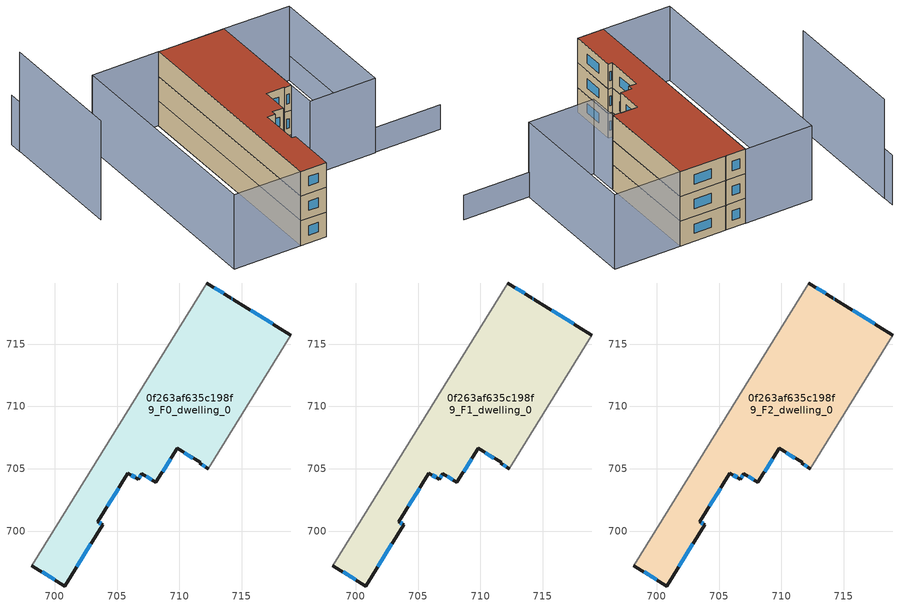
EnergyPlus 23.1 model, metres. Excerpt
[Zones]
0f263af635c198f9_F0_dwelling_0
 floor ground (EU_floor_Construction): 718.93,715.73 712.3,705.01 711.63,705.43 711.67,705.5 709.83,706.65 708.13,703.91 707,704.61 706.7,704.14 705.88,704.65 703.46,700.76 703.86,700.51 700.8,695.59 698.17,697.22 712.2,719.91 714.16,718.69 714.29,718.61 z0
 wall outside (EU_wall_Construction): 698.17,697.22 700.8,695.59 703.86,700.51 703.46,700.76 705.88,704.65 706.7,704.14 707,704.61 708.13,703.91 709.83,706.65 711.67,705.5 711.63,705.43 712.3,705.01 / 718.93,715.73 714.29,718.61 714.16,718.69 712.2,719.91 z0:3
 wall adiabatic (EU_wall_Construction): 712.2,719.91 698.17,697.22 / 712.3,705.01 718.93,715.73 z0:3
 window (EU_Window_Construction): 706.8,704.29 706.91,704.47 / 706.14,704.49 706.45,704.3 / 704.21,701.97 705.12,703.44 / 703.74,700.59 703.58,700.68 / 701.75,697.12 702.91,698.98 / 698.99,696.71 699.98,696.1 / 713.55,719.07 712.81,719.53 / 714.25,718.63 714.2,718.66 / 717.48,716.62 715.73,717.71 / 711.84,705.3 712.09,705.14 / 710.4,706.29 711.1,705.86 / 708.66,704.76 709.3,705.8 / 707.35,704.39 707.78,704.13 z0.93:2.07
0f263af635c198f9_F1_dwelling_0
 floor to 0f263af635c198f9_F0_dwelling_0 (EU_floor_Construction): 718.93,715.73 712.3,705.01 711.63,705.43 711.67,705.5 709.83,706.65 708.13,703.91 707,704.61 706.7,704.14 705.88,704.65 703.46,700.76 703.86,700.51 700.8,695.59 698.17,697.22 712.2,719.91 714.16,718.69 714.29,718.61 z3
 wall outside (EU_wall_Construction): 698.17,697.22 700.8,695.59 703.86,700.51 703.46,700.76 705.88,704.65 706.7,704.14 707,704.61 708.13,703.91 709.83,706.65 711.67,705.5 711.63,705.43 712.3,705.01 / 718.93,715.73 714.29,718.61 714.16,718.69 712.2,719.91 z3:6
 wall adiabatic (EU_wall_Construction): 712.2,719.91 698.17,697.22 / 712.3,705.01 718.93,715.73 z3:6
 window (EU_Window_Construction): 706.8,704.29 706.91,704.47 / 706.14,704.49 706.45,704.3 / 704.21,701.97 705.12,703.44 / 703.74,700.59 703.58,700.68 / 701.75,697.12 702.91,698.98 / 698.99,696.71 699.98,696.1 / 713.55,719.07 712.81,719.53 / 714.25,718.63 714.2,718.66 / 717.48,716.62 715.73,717.71 / 711.84,705.3 712.09,705.14 / 710.4,706.29 711.1,705.86 / 708.66,704.76 709.3,705.8 / 707.35,704.39 707.78,704.13 z3.93:5.07
0f263af635c198f9_F2_dwelling_0
 floor to 0f263af635c198f9_F1_dwelling_0 (EU_floor_Construction): 718.93,715.73 712.3,705.01 711.63,705.43 711.67,705.5 709.83,706.65 708.13,703.91 707,704.61 706.7,704.14 705.88,704.65 703.46,700.76 703.86,700.51 700.8,695.59 698.17,697.22 712.2,719.91 714.16,718.69 714.29,718.61 z6
 wall outside (EU_wall_Construction): 698.17,697.22 700.8,695.59 703.86,700.51 703.46,700.76 705.88,704.65 706.7,704.14 707,704.61 708.13,703.91 709.83,706.65 711.67,705.5 711.63,705.43 712.3,705.01 / 718.93,715.73 714.29,718.61 714.16,718.69 712.2,719.91 z6:9
 wall adiabatic (EU_wall_Construction): 712.2,719.91 698.17,697.22 / 712.3,705.01 718.93,715.73 z6:9
 window (EU_Window_Construction): 706.8,704.29 706.91,704.47 / 706.14,704.49 706.45,704.3 / 704.21,701.97 705.12,703.44 / 703.74,700.59 703.58,700.68 / 701.75,697.12 702.91,698.98 / 698.99,696.71 699.98,696.1 / 713.55,719.07 712.81,719.53 / 714.25,718.63 714.2,718.66 / 717.48,716.62 715.73,717.71 / 711.84,705.3 712.09,705.14 / 710.4,706.29 711.1,705.86 / 708.66,704.76 709.3,705.8 / 707.35,704.39 707.78,704.13 z6.93:8.07
 roof outside (EU_roof_Construction): 712.3,705.01 718.93,715.73 714.29,718.61 714.16,718.69 712.2,719.91 698.17,697.22 700.8,695.59 703.86,700.51 703.46,700.76 705.88,704.65 706.7,704.14 707,704.61 708.13,703.91 709.83,706.65 711.67,705.5 711.63,705.43 z9
shading: 723.93,693.73 717.19,697.89 / 717.19,697.89 725.64,711.56 z0:3; 710.44,702 718.93,715.73 / 718.93,715.73 725.65,711.57 / 725.65,711.57 717.16,697.84 / 717.16,697.84 710.44,702 / 712.21,719.92 698.17,697.22 / 698.17,697.22 691.33,701.45 / 691.33,701.45 705.37,724.15 / 705.37,724.15 712.21,719.92 z0:9; 701.9,730.69 693.86,717.73 z0:12; 702.64,731.92 701.89,730.7 z0:6
[Building]
EU S2 Campaign: North Axis=0; Terrain=City; Solar Distribution=FullExterior
[Site:Location]
Montreal-Trudeau.Intl.AP: Latitude=45.4667; Longitude=-73.75; Time Zone=-5; Elevation=36
[SizingPeriod:WeatherFileDays]
AnnualSizingPeriod: Begin Month=1; Begin Day of Month=1; End Month=12; End Day of Month=31; Day of Week for Start Day=Monday; Use Weather File Daylight Saving Period=No; Use Weather File Rain and Snow Indicators=No
[MATERIAL]
EU_InternalMass_Material: Roughness=MediumRough; Thickness=0.1; Conductivity=1; Density=1800; Specific Heat=900; Thermal Absorptance=0.9; Solar Absorptance=0.7; Visible Absorptance=0.7
[MATERIAL:NOMASS] Roughness=MediumRough; Thermal Absorptance=0.9; Solar Absorptance=0.7; Visible Absorptance=0.7
Name | Thermal Resistance
EU_wall_NoMass; EU_floor_NoMass | 1.36485
EU_roof_NoMass | 2.55992
[WINDOWMATERIAL:SIMPLEGLAZINGSYSTEM]
EU_Window_SimpleGlazing: UFactor=3.92339; Solar Heat Gain Coefficient=0.8; Visible Transmittance=0.8
[CONSTRUCTION]
EU_wall_Construction: EU_wall_NoMass
EU_roof_Construction: EU_roof_NoMass
EU_floor_Construction: EU_floor_NoMass
EU_Window_Construction: EU_Window_SimpleGlazing
EU_InternalMass_Construction: EU_InternalMass_Material
[ZONE] Type=1; Multiplier=1; Ceiling Height=autocalculate; Floor Area=autocalculate; Part of Total Floor Area=Yes
Name | Volume
0f263af635c198f9_F0_dwelling_0 | 441.891
0f263af635c198f9_F1_dwelling_0; 0f263af635c198f9_F2_dwelling_0 | 441.892
[INTERNALMASS] Construction=EU_InternalMass_Construction; Surface Area=147.297
Name | Zone or ZoneList
0f263af635c198f9_F0_dwelling_0_EU_InternalMass | 0f263af635c198f9_F0_dwelling_0
0f263af635c198f9_F1_dwelling_0_EU_InternalMass | 0f263af635c198f9_F1_dwelling_0
0f263af635c198f9_F2_dwelling_0_EU_InternalMass | 0f263af635c198f9_F2_dwelling_0
[OTHEREQUIPMENT] Fuel Type=Electricity; Design Level Calculation Method=Watts/Area; Power per Zone Floor Area=1; Fraction Latent=0; Fraction Radiant=0; Fraction Lost=0; Carbon Dioxide Generation Rate=0; EndUse Subcategory=EU_Step8_InternalGains
Name | Zone or ZoneList or Space or SpaceList | Schedule
EU_Step8_InternalGain_0f263af635c198f9_F0_dwelling_0_f000 | 0f263af635c198f9_F0_dwelling_0 | EU_Step8_GainSchedule_0f263af635c198f9_F0_dwelling_0_f000
EU_Step8_InternalGain_0f263af635c198f9_F1_dwelling_0_f000 | 0f263af635c198f9_F1_dwelling_0 | EU_Step8_GainSchedule_0f263af635c198f9_F1_dwelling_0_f000
EU_Step8_InternalGain_0f263af635c198f9_F2_dwelling_0_f000 | 0f263af635c198f9_F2_dwelling_0 | EU_Step8_GainSchedule_0f263af635c198f9_F2_dwelling_0_f000
[ZONEVENTILATION:DESIGNFLOWRATE] Schedule=EU_AlwaysOn; Design Flow Rate Calculation Method=AirChanges/Hour; Air Changes per Hour=0.860309; Ventilation Type=Natural; Fan Pressure Rise=0; Fan Total Efficiency=1; Constant Term Coefficient=1; Temperature Term Coefficient=0; Velocity Term Coefficient=0; Velocity Squared Term Coefficient=0; Minimum Indoor Temperature=-100; Maximum Indoor Temperature=100; Delta Temperature=-100; Minimum Outdoor Temperature=-100; Maximum Outdoor Temperature=100; Maximum Wind Speed=40
Name | Zone or ZoneList or Space or SpaceList
EU_ConstantAir_0f263af635c198f9_F0_dwelling_0 | 0f263af635c198f9_F0_dwelling_0
EU_ConstantAir_0f263af635c198f9_F1_dwelling_0 | 0f263af635c198f9_F1_dwelling_0
EU_ConstantAir_0f263af635c198f9_F2_dwelling_0 | 0f263af635c198f9_F2_dwelling_0
[HVACTEMPLATE:THERMOSTAT] Constant Heating Setpoint=20; Constant Cooling Setpoint=50
EU_HeatOnly_0f263af635c198f9_F0_dwelling_0; EU_HeatOnly_0f263af635c198f9_F1_dwelling_0; EU_HeatOnly_0f263af635c198f9_F2_dwelling_0
[HVACTEMPLATE:ZONE:IDEALLOADSAIRSYSTEM] System Availability Schedule=EU_AlwaysOn; Maximum Heating Supply Air Temperature=50; Minimum Cooling Supply Air Temperature=13; Maximum Heating Supply Air Humidity Ratio=0.0156; Minimum Cooling Supply Air Humidity Ratio=0.0077; Heating Limit=NoLimit; Cooling Limit=NoLimit; Heating Availability Schedule=EU_AlwaysOn; Cooling Availability Schedule=EU_CoolingOff; Dehumidification Control Type=ConstantSensibleHeatRatio; Cooling Sensible Heat Ratio=0.7; Dehumidification Setpoint=60; Humidification Control Type=None; Humidification Setpoint=30; Outdoor Air Method=None; Outdoor Air Flow Rate per Person=0.00944; Outdoor Air Flow Rate per Zone Floor Area=0; Outdoor Air Flow Rate per Zone=0; Demand Controlled Ventilation Type=None; Outdoor Air Economizer Type=NoEconomizer; Heat Recovery Type=None; Sensible Heat Recovery Effectiveness=0.7; Latent Heat Recovery Effectiveness=0.65
Name | Template Thermostat
0f263af635c198f9_F0_dwelling_0 | EU_HeatOnly_0f263af635c198f9_F0_dwelling_0
0f263af635c198f9_F1_dwelling_0 | EU_HeatOnly_0f263af635c198f9_F1_dwelling_0
0f263af635c198f9_F2_dwelling_0 | EU_HeatOnly_0f263af635c198f9_F2_dwelling_0
[SIZING:ZONE] Zone Cooling Design Supply Air Temperature Input Method=SupplyAirTemperature; Zone Cooling Design Supply Air Temperature=13; Zone Heating Design Supply Air Temperature Input Method=SupplyAirTemperature; Zone Heating Design Supply Air Temperature=50; Zone Cooling Design Supply Air Humidity Ratio=0.008; Zone Heating Design Supply Air Humidity Ratio=0.008; Cooling Design Air Flow Method=DesignDay; Cooling Design Air Flow Rate=0; Cooling Minimum Air Flow per Zone Floor Area=0.000762; Cooling Minimum Air Flow=0; Cooling Minimum Air Flow Fraction=0.2; Heating Design Air Flow Method=DesignDay; Heating Design Air Flow Rate=0; Heating Maximum Air Flow per Zone Floor Area=0.002032; Heating Maximum Air Flow=0.141576; Heating Maximum Air Flow Fraction=0.3; Account for Dedicated Outdoor Air System=No; Dedicated Outdoor Air System Control Strategy=NeutralSupplyAir; Dedicated Outdoor Air Low Setpoint Temperature for Design=autosize; Dedicated Outdoor Air High Setpoint Temperature for Design=autosize; Zone Load Sizing Method=Sensible Load Only No Latent Load; Zone Latent Cooling Design Supply Air Humidity Ratio Input Method=HumidityRatioDifference; Zone Cooling Design Supply Air Humidity Ratio Difference=0.005; Zone Latent Heating Design Supply Air Humidity Ratio Input Method=HumidityRatioDifference; Zone Humidification Design Supply Air Humidity Ratio Difference=0.005
0f263af635c198f9_F0_dwelling_0; 0f263af635c198f9_F1_dwelling_0; 0f263af635c198f9_F2_dwelling_0
[SCHEDULE:CONSTANT]
Name | Hourly Value
EU_AlwaysOn | 1
EU_CoolingOff | 0
[SCHEDULE:FILE] Column Number=1; Rows to Skip at Top=0; Number of Hours of Data=8760; Column Separator=Comma; Interpolate to Timestep=No; Minutes per Item=60; Adjust Schedule for Daylight Savings=Yes
Name | File
EU_Step8_GainSchedule_0f263af635c198f9_F0_dwelling_0_f000 | ../../schedules/0f263af635c198f9/0f263af635c198f9_F0_dwelling_0_f000_gain.csv
EU_Step8_GainSchedule_0f263af635c198f9_F1_dwelling_0_f000 | ../../schedules/0f263af635c198f9/0f263af635c198f9_F1_dwelling_0_f000_gain.csv
EU_Step8_GainSchedule_0f263af635c198f9_F2_dwelling_0_f000 | ../../schedules/0f263af635c198f9/0f263af635c198f9_F2_dwelling_0_f000_gain.csv
